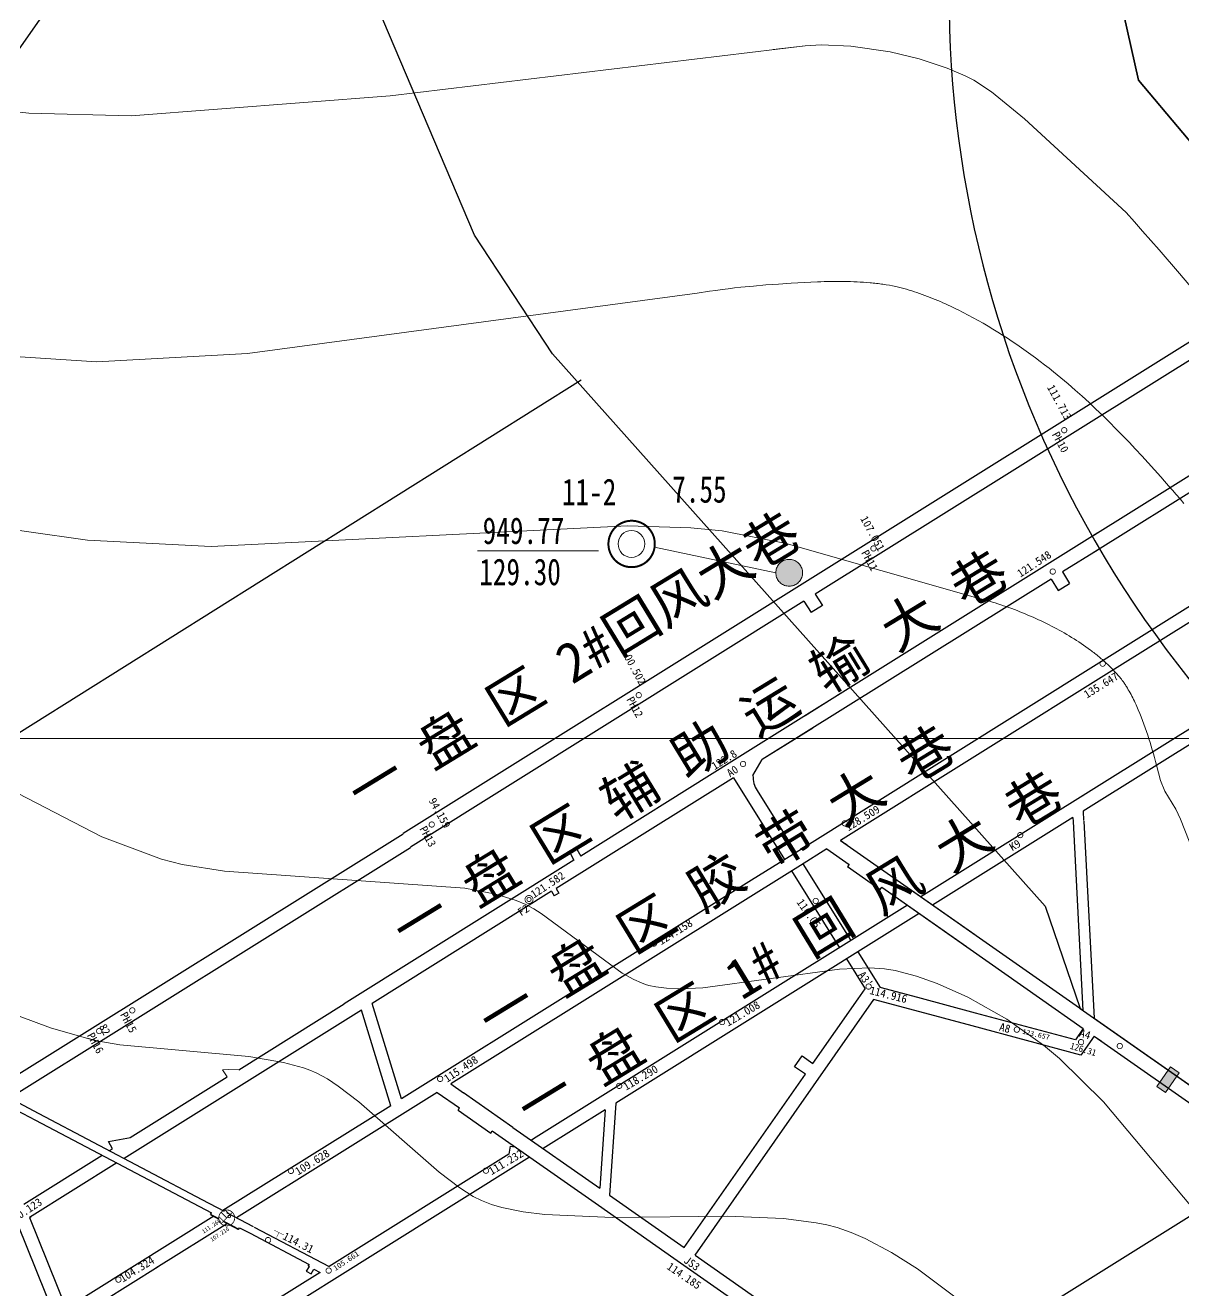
# Model space of a CAD drawing. Header units: inches. Extents: x 36473197 to 36486087, y 3899343 to 3911260.
# Drawn here: x 36482522.2 to 36482956.5, y 3903793 to 3904267.3 of the extents above; entities that cross this region are included whole.
import ezdxf

# ---------------------------------------------------------------- set-up
doc = ezdxf.new("R2010")
doc.units = ezdxf.units.IN
doc.header["$MEASUREMENT"] = 0
doc.linetypes.add('虚线', pattern=[0.0045, 0.00175, -0.001, 0.00175])
doc.layers.get('0').update_dxf_attribs({"lineweight": 0})
doc.layers.get('Defpoints').update_dxf_attribs({"lineweight": 0})
for name, color, linetype, lineweight in [('4煤底板等值线', 7, 'Continuous', 0), ('四盘区辅运巷', 7, 'Continuous', 0), ('密闭墙', 7, 'Continuous', 0), ('导线点', 7, 'Continuous', 0), ('居民地', 7, 'Continuous', 0), ('巷道注记', 7, 'Continuous', 0), ('经纬网', 7, 'Continuous', 0), ('西区开拓设计', 7, 'Continuous', 0), ('采空区', 7, 'Continuous', 0), ('钻孔', 7, 'Continuous', 0), ('钻孔变量', 7, 'Continuous', 0)]:
    doc.layers.add(name, color=color, linetype=linetype, lineweight=lineweight)
for name, color, linetype, lineweight, true_color in [('保护煤柱', 7, 'Continuous', 0, 0xff0042), ('巷道1', 7, 'Continuous', 0, 0x2d2d2d), ('水闸墙', 3, 'Continuous', 0, 0x00ff00), ('轨道中心线', 3, 'Continuous', 0, 0x00ff00)]:
    doc.layers.add(name, color=color, linetype=linetype, lineweight=lineweight, true_color=true_color)
doc.styles.add('仿宋', font='simfang.ttf')
doc.styles.add('宋体', font='SIMSUN.TTC')
doc.styles.add('黑体', font='simhei.ttf')
doc.linetypes.add('保护煤柱', pattern='A,0.0195,-0.001,[6,西北矿业高家堡煤矿2022年采掘接续图(2022.8.14).shx,S=1.01575e-06,R=0,X=0,Y=0],0.0195', length=0.04)
doc.dimstyles.get("Standard").update_dxf_attribs({"dimtxt": 30, "dimasz": 20, "dimexe": 0.18, "dimexo": 0.0625, "dimgap": 0.09, "dimtad": 1, "dimdec": 0, "dimzin": 0, "dimdsep": 46, "dimtxsty": '仿宋', "dimcen": 0.09, "dimclrd": 150, "dimclre": 150, "dimadec": 0, "dimazin": 0, "dimtfac": 1, "dimtdec": 0, "dimtofl": 0, "dimtmove": 0, "dimatfit": 3, "dimfxl": 1, "dimtolj": 1, "dimtzin": 0, "dimlwd": 0, "dimarcsym": 0})

# ---------------------------------------------------------------- blocks, each defined once
blk = doc.blocks.new('lr_block_338')
at = {"color": 7, "const_width": 0.3}
blk.add_lwpolyline([(1, 0), (0.97, 0.26), (0.87, 0.5), (0.71, 0.71), (0.5, 0.87), (0.26, 0.97), (0, 1), (-0.26, 0.97), (-0.5, 0.87), (-0.71, 0.71), (-0.87, 0.5), (-0.97, 0.26), (-1, 0), (-0.97, -0.26), (-0.87, -0.5), (-0.71, -0.71), (-0.5, -0.87), (-0.26, -0.97), (0, -1), (0.26, -0.97), (0.5, -0.87), (0.71, -0.71), (0.87, -0.5), (0.97, -0.26), (1, 0)], dxfattribs=at)
blk = doc.blocks.new('lr_block_339')
at = {"color": 7, "const_width": 0.3}
blk.add_lwpolyline([(1, 0), (0.97, 0.26), (0.87, 0.5), (0.71, 0.71), (0.5, 0.87), (0.26, 0.97), (0, 1), (-0.26, 0.97), (-0.5, 0.87), (-0.71, 0.71), (-0.87, 0.5), (-0.97, 0.26), (-1, 0), (-0.97, -0.26), (-0.87, -0.5), (-0.71, -0.71), (-0.5, -0.87), (-0.26, -0.97), (0, -1), (0.26, -0.97), (0.5, -0.87), (0.71, -0.71), (0.87, -0.5), (0.97, -0.26), (1, 0)], dxfattribs=at)
blk = doc.blocks.new('lr_block_340')
at = {"color": 7, "const_width": 0.3}
blk.add_lwpolyline([(1, 0), (0.97, 0.26), (0.87, 0.5), (0.71, 0.71), (0.5, 0.87), (0.26, 0.97), (0, 1), (-0.26, 0.97), (-0.5, 0.87), (-0.71, 0.71), (-0.87, 0.5), (-0.97, 0.26), (-1, 0), (-0.97, -0.26), (-0.87, -0.5), (-0.71, -0.71), (-0.5, -0.87), (-0.26, -0.97), (0, -1), (0.26, -0.97), (0.5, -0.87), (0.71, -0.71), (0.87, -0.5), (0.97, -0.26), (1, 0)], dxfattribs=at)
blk = doc.blocks.new('lr_block_353')
at = {"color": 7, "const_width": 0.3}
blk.add_lwpolyline([(1, 0), (0.97, 0.26), (0.87, 0.5), (0.71, 0.71), (0.5, 0.87), (0.26, 0.97), (0, 1), (-0.26, 0.97), (-0.5, 0.87), (-0.71, 0.71), (-0.87, 0.5), (-0.97, 0.26), (-1, 0), (-0.97, -0.26), (-0.87, -0.5), (-0.71, -0.71), (-0.5, -0.87), (-0.26, -0.97), (0, -1), (0.26, -0.97), (0.5, -0.87), (0.71, -0.71), (0.87, -0.5), (0.97, -0.26), (1, 0)], dxfattribs=at)
blk = doc.blocks.new('lr_block_401')
at = {"color": 7, "const_width": 0.3}
blk.add_lwpolyline([(1, 0), (0.97, 0.26), (0.87, 0.5), (0.71, 0.71), (0.5, 0.87), (0.26, 0.97), (0, 1), (-0.26, 0.97), (-0.5, 0.87), (-0.71, 0.71), (-0.87, 0.5), (-0.97, 0.26), (-1, 0), (-0.97, -0.26), (-0.87, -0.5), (-0.71, -0.71), (-0.5, -0.87), (-0.26, -0.97), (0, -1), (0.26, -0.97), (0.5, -0.87), (0.71, -0.71), (0.87, -0.5), (0.97, -0.26), (1, 0)], dxfattribs=at)
blk = doc.blocks.new('lr_block_404')
at = {"color": 7, "const_width": 0.3}
blk.add_lwpolyline([(1, 0), (0.97, 0.26), (0.87, 0.5), (0.71, 0.71), (0.5, 0.87), (0.26, 0.97), (0, 1), (-0.26, 0.97), (-0.5, 0.87), (-0.71, 0.71), (-0.87, 0.5), (-0.97, 0.26), (-1, 0), (-0.97, -0.26), (-0.87, -0.5), (-0.71, -0.71), (-0.5, -0.87), (-0.26, -0.97), (0, -1), (0.26, -0.97), (0.5, -0.87), (0.71, -0.71), (0.87, -0.5), (0.97, -0.26), (1, 0)], dxfattribs=at)
blk = doc.blocks.new('lr_block_405')
at = {"color": 7, "const_width": 0.3}
blk.add_lwpolyline([(1, 0), (0.97, 0.26), (0.87, 0.5), (0.71, 0.71), (0.5, 0.87), (0.26, 0.97), (0, 1), (-0.26, 0.97), (-0.5, 0.87), (-0.71, 0.71), (-0.87, 0.5), (-0.97, 0.26), (-1, 0), (-0.97, -0.26), (-0.87, -0.5), (-0.71, -0.71), (-0.5, -0.87), (-0.26, -0.97), (0, -1), (0.26, -0.97), (0.5, -0.87), (0.71, -0.71), (0.87, -0.5), (0.97, -0.26), (1, 0)], dxfattribs=at)
blk = doc.blocks.new('lr_block_467')
at = {"color": 7, "const_width": 0.3}
blk.add_lwpolyline([(1, 0), (0.97, 0.26), (0.87, 0.5), (0.71, 0.71), (0.5, 0.87), (0.26, 0.97), (0, 1), (-0.26, 0.97), (-0.5, 0.87), (-0.71, 0.71), (-0.87, 0.5), (-0.97, 0.26), (-1, 0), (-0.97, -0.26), (-0.87, -0.5), (-0.71, -0.71), (-0.5, -0.87), (-0.26, -0.97), (0, -1), (0.26, -0.97), (0.5, -0.87), (0.71, -0.71), (0.87, -0.5), (0.97, -0.26), (1, 0)], dxfattribs=at)
blk = doc.blocks.new('lr_block_468')
at = {"color": 7, "const_width": 0.3}
blk.add_lwpolyline([(1, 0), (0.97, 0.26), (0.87, 0.5), (0.71, 0.71), (0.5, 0.87), (0.26, 0.97), (0, 1), (-0.26, 0.97), (-0.5, 0.87), (-0.71, 0.71), (-0.87, 0.5), (-0.97, 0.26), (-1, 0), (-0.97, -0.26), (-0.87, -0.5), (-0.71, -0.71), (-0.5, -0.87), (-0.26, -0.97), (0, -1), (0.26, -0.97), (0.5, -0.87), (0.71, -0.71), (0.87, -0.5), (0.97, -0.26), (1, 0)], dxfattribs=at)
blk = doc.blocks.new('lr_block_469')
at = {"color": 7, "const_width": 0.3}
blk.add_lwpolyline([(1, 0), (0.97, 0.26), (0.87, 0.5), (0.71, 0.71), (0.5, 0.87), (0.26, 0.97), (0, 1), (-0.26, 0.97), (-0.5, 0.87), (-0.71, 0.71), (-0.87, 0.5), (-0.97, 0.26), (-1, 0), (-0.97, -0.26), (-0.87, -0.5), (-0.71, -0.71), (-0.5, -0.87), (-0.26, -0.97), (0, -1), (0.26, -0.97), (0.5, -0.87), (0.71, -0.71), (0.87, -0.5), (0.97, -0.26), (1, 0)], dxfattribs=at)
blk = doc.blocks.new('lr_block_541_1')
at = {"color": 7, "const_width": 0.3}
blk.add_lwpolyline([(1, 0), (0.97, 0.26), (0.87, 0.5), (0.71, 0.71), (0.5, 0.87), (0.26, 0.97), (0, 1), (-0.26, 0.97), (-0.5, 0.87), (-0.71, 0.71), (-0.87, 0.5), (-0.97, 0.26), (-1, 0), (-0.97, -0.26), (-0.87, -0.5), (-0.71, -0.71), (-0.5, -0.87), (-0.26, -0.97), (0, -1), (0.26, -0.97), (0.5, -0.87), (0.71, -0.71), (0.87, -0.5), (0.97, -0.26), (1, 0)], dxfattribs=at)
blk = doc.blocks.new('lr_block_542')
at = {"color": 7, "const_width": 0.3}
blk.add_lwpolyline([(1, 0), (0.97, 0.26), (0.87, 0.5), (0.71, 0.71), (0.5, 0.87), (0.26, 0.97), (0, 1), (-0.26, 0.97), (-0.5, 0.87), (-0.71, 0.71), (-0.87, 0.5), (-0.97, 0.26), (-1, 0), (-0.97, -0.26), (-0.87, -0.5), (-0.71, -0.71), (-0.5, -0.87), (-0.26, -0.97), (0, -1), (0.26, -0.97), (0.5, -0.87), (0.71, -0.71), (0.87, -0.5), (0.97, -0.26), (1, 0)], dxfattribs=at)
blk = doc.blocks.new('临时经纬仪导线点_1')
at = {"color": 7, "const_width": 0.3}
blk.add_lwpolyline([(1, 0), (0.97, 0.26), (0.87, 0.5), (0.71, 0.71), (0.5, 0.87), (0.26, 0.97), (0, 1), (-0.26, 0.97), (-0.5, 0.87), (-0.71, 0.71), (-0.87, 0.5), (-0.97, 0.26), (-1, 0), (-0.97, -0.26), (-0.87, -0.5), (-0.71, -0.71), (-0.5, -0.87), (-0.26, -0.97), (0, -1), (0.26, -0.97), (0.5, -0.87), (0.71, -0.71), (0.87, -0.5), (0.97, -0.26), (1, 0)], dxfattribs=at)
blk = doc.blocks.new('lr_block_99_1_1')
at = {"color": 7, "const_width": 0.3}
for points in [[(3, 0), (2.9, 0.78), (2.6, 1.5), (2.12, 2.12), (1.5, 2.6), (0.78, 2.9), (0, 3), (-0.78, 2.9), (-1.5, 2.6), (-2.12, 2.12), (-2.6, 1.5), (-2.9, 0.78), (-3, 0), (-2.9, -0.78), (-2.6, -1.5), (-2.12, -2.12), (-1.5, -2.6), (-0.78, -2.9), (0, -3), (0.78, -2.9), (1.5, -2.6), (2.12, -2.12), (2.6, -1.5), (2.9, -0.78), (3, 0)], [(-1.2, -1.2), (-2.8, 0.4)], [(2.12, 2.12), (-2.12, -2.12)], [(0, 0), (-2.12, 2.12)], [(1.2, 1.2), (-0.55, 2.95)], [(1.2, 1.2), (-0.55, 2.95)]]:
    blk.add_lwpolyline(points, dxfattribs=at)
blk = doc.blocks.new('临时经纬仪导线点')
at = {"color": 0, "const_width": 0.3}
blk.add_lwpolyline([(1, 0), (0.97, 0.26), (0.87, 0.5), (0.71, 0.71), (0.5, 0.87), (0.26, 0.97), (0, 1), (-0.26, 0.97), (-0.5, 0.87), (-0.71, 0.71), (-0.87, 0.5), (-0.97, 0.26), (-1, 0), (-0.97, -0.26), (-0.87, -0.5), (-0.71, -0.71), (-0.5, -0.87), (-0.26, -0.97), (0, -1), (0.26, -0.97), (0.5, -0.87), (0.71, -0.71), (0.87, -0.5), (0.97, -0.26), (1, 0)], dxfattribs=at)
blk = doc.blocks.new('永久经纬仪导线点')
at = {"color": 7, "const_width": 0.3}
for points in [[(1.5, 0), (1.45, 0.39), (1.3, 0.75), (1.06, 1.06), (0.75, 1.3), (0.39, 1.45), (0, 1.5), (-0.39, 1.45), (-0.75, 1.3), (-1.06, 1.06), (-1.3, 0.75), (-1.45, 0.39), (-1.5, 0), (-1.45, -0.39), (-1.3, -0.75), (-1.06, -1.06), (-0.75, -1.3), (-0.39, -1.45), (0, -1.5), (0.39, -1.45), (0.75, -1.3), (1.06, -1.06), (1.3, -0.75), (1.45, -0.39), (1.5, 0)], [(0.8, 0), (0.77, 0.21), (0.69, 0.4), (0.57, 0.57), (0.4, 0.69), (0.21, 0.77), (0, 0.8), (-0.21, 0.77), (-0.4, 0.69), (-0.57, 0.57), (-0.69, 0.4), (-0.77, 0.21), (-0.8, 0), (-0.77, -0.21), (-0.69, -0.4), (-0.57, -0.57), (-0.4, -0.69), (-0.21, -0.77), (0, -0.8), (0.21, -0.77), (0.4, -0.69), (0.57, -0.57), (0.69, -0.4), (0.77, -0.21), (0.8, 0)]]:
    blk.add_lwpolyline(points, dxfattribs=at)
blk = doc.blocks.new('lr_block_360')
at = {"color": 7, "const_width": 0.3}
blk.add_lwpolyline([(1, 0), (0.97, 0.26), (0.87, 0.5), (0.71, 0.71), (0.5, 0.87), (0.26, 0.97), (0, 1), (-0.26, 0.97), (-0.5, 0.87), (-0.71, 0.71), (-0.87, 0.5), (-0.97, 0.26), (-1, 0), (-0.97, -0.26), (-0.87, -0.5), (-0.71, -0.71), (-0.5, -0.87), (-0.26, -0.97), (0, -1), (0.26, -0.97), (0.5, -0.87), (0.71, -0.71), (0.87, -0.5), (0.97, -0.26), (1, 0)], dxfattribs=at)
blk = doc.blocks.new('lr_block_320')
at = {"color": 7, "const_width": 0.6}
blk.add_lwpolyline([(0, 0), (0.02, 0.01), (0.36, 0.23), (0.7, 0.44)], dxfattribs=at)
blk = doc.blocks.new('lr_block_329')
at = {"color": 7, "const_width": 0.6}
blk.add_lwpolyline([(0.33, 0.62), (0.14, 0.27), (0, 0)], dxfattribs=at)
blk = doc.blocks.new('lr_block_330')
at = {"color": 11, "true_color": 0xff8040, "const_width": 0.6}
for points in [[(3.1, 3.93), (2.74, 4.11), (2.39, 4.3), (2.03, 4.49), (1.68, 4.67), (1.33, 4.86), (0.97, 5.05), (0.62, 5.23), (0.27, 5.42), (0, 5.56)], [(4.86, 2.99), (5.22, 2.81), (5.57, 2.62), (5.93, 2.43), (6.28, 2.25), (6.63, 2.06), (6.99, 1.87), (7.34, 1.69), (7.69, 1.5), (7.96, 1.36)], [(10.54, 0), (10.35, 0.1), (9.99, 0.29), (9.64, 0.47), (9.29, 0.66), (8.93, 0.85), (8.58, 1.03), (8.23, 1.22), (7.96, 1.36)]]:
    blk.add_lwpolyline(points, dxfattribs=at)
blk = doc.blocks.new('*D205')
at = {"layer": 'Defpoints', "color": 0, "transparency": 16777216}
for p in [(36485936.09, 3904772.87), (36482207.75, 3899448.44), (36482358.83, 3899342.66)]:
    blk.add_point(p, dxfattribs=at)
at = {"layer": '四盘区辅运巷', "color": 150, "lineweight": -2, "transparency": 16777216}
for p, q in [((36485936.14, 3904772.84), (36486087.31, 3904666.98)), ((36482207.81, 3899448.41), (36482358.98, 3899342.55))]:
    blk.add_line(p, q, dxfattribs=at)
at = {"layer": '四盘区辅运巷', "color": 150, "lineweight": 0, "transparency": 16777216}
blk.add_line((36486075.69, 3904650.7), (36482370.3, 3899359.04), dxfattribs=at)
at = {"layer": '四盘区辅运巷', "color": 150, "transparency": 16777216}
for points in [[(36486072.96, 3904652.61), (36486078.42, 3904648.79), (36486087.16, 3904667.08)], [(36482367.57, 3899360.95), (36482373.03, 3899357.13), (36482358.83, 3899342.66)]]:
    blk.add_solid(points, dxfattribs=at)
at = {"layer": '四盘区辅运巷', "color": 0, "transparency": 16777216, "insert": (36484210.49, 3902013.62), "char_height": 30, "attachment_point": 5, "rotation": 54.9991, "style": '仿宋'}
blk.add_mtext('\\A1;650', dxfattribs=at)

msp = doc.modelspace()

# ---------------------------------------------------------------- hatches: boundary and pattern name
at = {"layer": '水闸墙'}
h = msp.add_hatch(color=7, dxfattribs=at)
h.set_gradient(color1=(0, 255, 0), color2=(0, 255, 0), one_color=1)
h.paths.add_polyline_path([(36482949.69, 3903867.24), (36482954.85, 3903874.62), (36482951.57, 3903876.91), (36482946.41, 3903869.54)], flags=17)
h = msp.add_hatch(color=7, dxfattribs=at)
h.set_gradient(color1=(0, 255, 0), color2=(0, 255, 0), one_color=1)
h.paths.add_polyline_path([(36482949.69, 3903867.24), (36482954.85, 3903874.62), (36482951.57, 3903876.91), (36482946.41, 3903869.54)], flags=17)
at = {"layer": '钻孔变量'}
msp.add_hatch(color=7, dxfattribs=at).paths.add_polyline_path([(36482803.6, 3904062.09), (36482803.62, 3904061.66), (36482803.67, 3904061.22), (36482803.77, 3904060.79), (36482803.9, 3904060.38), (36482804.07, 3904059.97), (36482804.27, 3904059.58), (36482804.5, 3904059.21), (36482804.77, 3904058.87), (36482805.07, 3904058.54), (36482805.39, 3904058.25), (36482805.74, 3904057.98), (36482806.11, 3904057.75), (36482806.49, 3904057.55), (36482806.9, 3904057.38), (36482807.32, 3904057.25), (36482807.74, 3904057.15), (36482808.18, 3904057.09), (36482808.61, 3904057.08), (36482809.05, 3904057.09), (36482809.49, 3904057.15), (36482809.91, 3904057.25), (36482810.33, 3904057.38), (36482810.73, 3904057.55), (36482811.12, 3904057.75), (36482811.49, 3904057.98), (36482811.84, 3904058.25), (36482812.16, 3904058.54), (36482812.46, 3904058.87), (36482812.72, 3904059.21), (36482812.96, 3904059.58), (36482813.16, 3904059.97), (36482813.33, 3904060.38), (36482813.46, 3904060.79), (36482813.56, 3904061.22), (36482813.61, 3904061.66), (36482813.63, 3904062.09), (36482813.61, 3904062.53), (36482813.56, 3904062.96), (36482813.46, 3904063.39), (36482813.33, 3904063.81), (36482813.16, 3904064.21), (36482812.96, 3904064.6), (36482812.72, 3904064.97), (36482812.46, 3904065.32), (36482812.16, 3904065.64), (36482811.84, 3904065.94), (36482811.49, 3904066.2), (36482811.12, 3904066.44), (36482810.73, 3904066.64), (36482810.33, 3904066.81), (36482809.91, 3904066.94), (36482809.49, 3904067.03), (36482809.05, 3904067.09), (36482808.61, 3904067.11), (36482808.18, 3904067.09), (36482807.74, 3904067.03), (36482807.32, 3904066.94), (36482806.9, 3904066.81), (36482806.49, 3904066.64), (36482806.11, 3904066.44), (36482805.74, 3904066.2), (36482805.39, 3904065.94), (36482805.07, 3904065.64), (36482804.77, 3904065.32), (36482804.5, 3904064.97), (36482804.27, 3904064.6), (36482804.07, 3904064.21), (36482803.9, 3904063.81), (36482803.77, 3904063.39), (36482803.67, 3904062.96), (36482803.62, 3904062.53)], flags=17)

# ---------------------------------------------------------------- linework, layer by layer
at = {"layer": '4煤底板等值线', "color": 7, "linetype": 'Continuous', "lineweight": 0, "flags": 128}
for points in [[(36482504.54, 3904236.41), (36482523.58, 3904234.4), (36482561.95, 3904233.44), (36482659.01, 3904240.86), (36482814.59, 3904259.67)], [(36482802.66, 3904258.26), (36482814.59, 3904259.67), (36482820.59, 3904259.96), (36482831.69, 3904259.47), (36482846.44, 3904257.35), (36482857.29, 3904254.77), (36482867.81, 3904251.29), (36482874.55, 3904248.39), (36482877.79, 3904246.71), (36482884.41, 3904242.38), (36482896.79, 3904232.28), (36482934.98, 3904197.15)], [(36482934.98, 3904197.15), (36482938.02, 3904193.64), (36482941.1, 3904190.16), (36482944.18, 3904186.68), (36482947.26, 3904183.2), (36482954.99, 3904174.23), (36482962.64, 3904165.2)], [(36482774.07, 3904166.89), (36482778.74, 3904167.63), (36482781.08, 3904167.97), (36482783.43, 3904168.28), (36482785.77, 3904168.59), (36482788.12, 3904168.87), (36482790.47, 3904169.13), (36482795.18, 3904169.58), (36482799.9, 3904169.98), (36482804.62, 3904170.32), (36482809.34, 3904170.63), (36482811.82, 3904170.79), (36482814.29, 3904170.93), (36482816.76, 3904171.06), (36482819.24, 3904171.17), (36482820.48, 3904171.21), (36482821.71, 3904171.25), (36482822.95, 3904171.27), (36482824.19, 3904171.29), (36482825.42, 3904171.3), (36482826.66, 3904171.31), (36482827.89, 3904171.3), (36482829.13, 3904171.29), (36482830.36, 3904171.26), (36482831.59, 3904171.22), (36482832.82, 3904171.18), (36482834.04, 3904171.13), (36482835.26, 3904171.06), (36482836.49, 3904170.98), (36482837.71, 3904170.89), (36482838.92, 3904170.78), (36482839.53, 3904170.73), (36482840.14, 3904170.67), (36482840.74, 3904170.6), (36482841.35, 3904170.54), (36482841.95, 3904170.47), (36482842.56, 3904170.39), (36482843.16, 3904170.31), (36482843.76, 3904170.23), (36482844.96, 3904170.05), (36482846.16, 3904169.85), (36482847.35, 3904169.64), (36482848.54, 3904169.4), (36482849.04, 3904169.28), (36482849.55, 3904169.16), (36482850.05, 3904169.04), (36482850.55, 3904168.91), (36482851.06, 3904168.78), (36482851.56, 3904168.65), (36482852.06, 3904168.51), (36482852.56, 3904168.37), (36482853.55, 3904168.07), (36482854.55, 3904167.77), (36482855.54, 3904167.45), (36482856.53, 3904167.13), (36482857.51, 3904166.79), (36482858.5, 3904166.44), (36482859.47, 3904166.08), (36482860.45, 3904165.71), (36482861.43, 3904165.33), (36482862.4, 3904164.94), (36482863.37, 3904164.55), (36482864.33, 3904164.14), (36482865.3, 3904163.73), (36482866.26, 3904163.31), (36482867.22, 3904162.88), (36482868.18, 3904162.45), (36482869.13, 3904162), (36482870.09, 3904161.55), (36482871.03, 3904161.09), (36482871.98, 3904160.62), (36482873.87, 3904159.66), (36482875.75, 3904158.68), (36482877.62, 3904157.68), (36482879.47, 3904156.65), (36482881.32, 3904155.6), (36482883.16, 3904154.52), (36482884.99, 3904153.42), (36482886.81, 3904152.3), (36482888.62, 3904151.15), (36482890.41, 3904149.99), (36482892.2, 3904148.81), (36482893.97, 3904147.61), (36482895.74, 3904146.39), (36482897.49, 3904145.15), (36482899.23, 3904143.9), (36482900.96, 3904142.63), (36482902.67, 3904141.35), (36482904.37, 3904140.05), (36482906.05, 3904138.74), (36482907.73, 3904137.41), (36482910.46, 3904135.18), (36482913.15, 3904132.9), (36482915.82, 3904130.58), (36482918.45, 3904128.24), (36482921.04, 3904125.86), (36482923.6, 3904123.45), (36482926.14, 3904121.02), (36482928.65, 3904118.56), (36482931.13, 3904116.06), (36482933.59, 3904113.55), (36482936.02, 3904111.01), (36482938.44, 3904108.46), (36482940.83, 3904105.87), (36482943.21, 3904103.27), (36482945.57, 3904100.66), (36482947.92, 3904098.03), (36482949.38, 3904096.39), (36482950.84, 3904094.74), (36482952.29, 3904093.09), (36482953.74, 3904091.44), (36482955.17, 3904089.78), (36482956.6, 3904088.11)], [(36482506.68, 3904143.87), (36482549.06, 3904141.21), (36482605.5, 3904144.29), (36482774.07, 3904166.89)], [(36482476.8, 3904084), (36482545.58, 3904074.36), (36482591.96, 3904072), (36482748.03, 3904079.68), (36482771.74, 3904078.95), (36482783.52, 3904077.82), (36482807.43, 3904073.06), (36482878.5, 3904052.81)], [(36482986.48, 3903792.31), (36482926.43, 3903863.8), (36482909.92, 3903880.04), (36482903.98, 3903885.03), (36482890.24, 3903894.72), (36482875.58, 3903903.02), (36482864.14, 3903908.15), (36482856.33, 3903910.91), (36482848.37, 3903912.98), (36482844.33, 3903913.64), (36482838.78, 3903913.97), (36482827.5, 3903913.49), (36482776.23, 3903906.49), (36482767.96, 3903906.17), (36482762.56, 3903906.39), (36482758.6, 3903906.88), (36482756.01, 3903907.42), (36482754.74, 3903907.77), (36482753.25, 3903908.31), (36482750.32, 3903909.64), (36482746.04, 3903912.03), (36482715.68, 3903934.35), (36482712.82, 3903936.15), (36482709.9, 3903937.75), (36482706.24, 3903939.26), (36482698.68, 3903941.55), (36482686.95, 3903943.88), (36482596.94, 3903950.18), (36482581.04, 3903952.7), (36482573.33, 3903954.79), (36482550.92, 3903963.16), (36482350.19, 3904066.93)], [(36482878.5, 3904052.81), (36482879.56, 3904052.54), (36482880.61, 3904052.27), (36482881.66, 3904051.99), (36482882.7, 3904051.7), (36482883.75, 3904051.4), (36482884.8, 3904051.08), (36482885.84, 3904050.77), (36482886.88, 3904050.44), (36482887.92, 3904050.1), (36482888.95, 3904049.75), (36482889.99, 3904049.4), (36482891.02, 3904049.03), (36482892.05, 3904048.66), (36482893.07, 3904048.28), (36482894.09, 3904047.89), (36482895.11, 3904047.5), (36482896.12, 3904047.09), (36482897.13, 3904046.68), (36482898.14, 3904046.25), (36482899.14, 3904045.83), (36482900.14, 3904045.39), (36482901.14, 3904044.94), (36482902.13, 3904044.49), (36482903.11, 3904044.03), (36482904.09, 3904043.56), (36482905.06, 3904043.08), (36482906.03, 3904042.6), (36482907, 3904042.1), (36482907.96, 3904041.6), (36482908.91, 3904041.09), (36482909.86, 3904040.58), (36482910.8, 3904040.05), (36482911.73, 3904039.52), (36482912.66, 3904038.98), (36482913.58, 3904038.43), (36482914.5, 3904037.87), (36482915.4, 3904037.31), (36482916.3, 3904036.74), (36482917.19, 3904036.15), (36482918.08, 3904035.56), (36482918.95, 3904034.97), (36482919.82, 3904034.36), (36482920.68, 3904033.74), (36482921.53, 3904033.12), (36482921.95, 3904032.8), (36482922.37, 3904032.48), (36482922.78, 3904032.16), (36482923.2, 3904031.84), (36482923.61, 3904031.52), (36482924.02, 3904031.19), (36482924.42, 3904030.86), (36482924.83, 3904030.53), (36482925.23, 3904030.19), (36482925.62, 3904029.86), (36482926.02, 3904029.52), (36482926.41, 3904029.18), (36482926.8, 3904028.83), (36482927.19, 3904028.49), (36482927.57, 3904028.14), (36482927.95, 3904027.79), (36482928.32, 3904027.43), (36482928.7, 3904027.08), (36482929.07, 3904026.72), (36482929.43, 3904026.35), (36482929.79, 3904025.99), (36482930.15, 3904025.62), (36482930.51, 3904025.25), (36482930.86, 3904024.87), (36482931.2, 3904024.5), (36482931.54, 3904024.12), (36482931.88, 3904023.73), (36482932.21, 3904023.34), (36482932.54, 3904022.95), (36482932.86, 3904022.56), (36482933.18, 3904022.16), (36482933.49, 3904021.75), (36482933.69, 3904021.47), (36482933.89, 3904021.19), (36482934.09, 3904020.9), (36482934.29, 3904020.61), (36482934.48, 3904020.32), (36482934.67, 3904020.03), (36482934.86, 3904019.74), (36482935.04, 3904019.45), (36482935.4, 3904018.85), (36482935.76, 3904018.25), (36482936.11, 3904017.65), (36482936.45, 3904017.04), (36482936.78, 3904016.42), (36482937.11, 3904015.8), (36482937.43, 3904015.18), (36482937.74, 3904014.55), (36482938.05, 3904013.92), (36482938.36, 3904013.28), (36482938.65, 3904012.64), (36482938.94, 3904012), (36482939.51, 3904010.69), (36482940.06, 3904009.37), (36482940.6, 3904008.05), (36482941.11, 3904006.72), (36482941.61, 3904005.36), (36482942.1, 3904003.99), (36482942.57, 3904002.63), (36482943.03, 3904001.25), (36482943.47, 3903999.86), (36482943.91, 3903998.46), (36482944.33, 3903997.06), (36482944.74, 3903995.66), (36482945.15, 3903994.24), (36482945.54, 3903992.82), (36482945.93, 3903991.4), (36482946.31, 3903989.97), (36482947.76, 3903984.25)], [(36482947.76, 3903984.25), (36482949.46, 3903980.25), (36482953.62, 3903973.41), (36482955.31, 3903969.7), (36482970.83, 3903930.34)], [(36482428.48, 3903931.62), (36482443.55, 3903924.19), (36482531.65, 3903891.51), (36482550.4, 3903886.17), (36482550.4, 3903886.17)], [(36482545.59, 3903887.66), (36482547.25, 3903887.09), (36482549.8, 3903886.44), (36482557.65, 3903885.12), (36482605.98, 3903880.76), (36482618.99, 3903878.52), (36482626.5, 3903876.47), (36482628.92, 3903875.61), (36482631.3, 3903874.62), (36482635.48, 3903872.33), (36482639.52, 3903869.68), (36482647.31, 3903863.72), (36482677.33, 3903837.35), (36482685.11, 3903831.5), (36482690.16, 3903828.33), (36482693.31, 3903826.72), (36482697.05, 3903825.3), (36482700.9, 3903824.18), (36482708.84, 3903822.53), (36482717.02, 3903821.47), (36482742.37, 3903820.39), (36482785.45, 3903820.86), (36482806.53, 3903820.01), (36482818.77, 3903818.46), (36482822.73, 3903817.67), (36482826.63, 3903816.68), (36482831.91, 3903814.8), (36482837.04, 3903812.55), (36482847.01, 3903807.28), (36482856.66, 3903801.21), (36482875.21, 3903787.31)]]:
    msp.add_lwpolyline(points, dxfattribs=at)
at = {"layer": '保护煤柱', "color": 1, "linetype": '保护煤柱', "lineweight": 30, "ltscale": 3750, "true_color": 0xff0000, "flags": 128}
for points in [[(36482904.52, 3903937.16), (36482719.91, 3904144.22), (36482690.63, 3904188.68), (36482589.98, 3904425.42)], [(36482904.52, 3903937.16), (36482719.91, 3904144.22), (36482690.63, 3904188.68), (36482589.98, 3904425.42)], [(36482730.63, 3904134.24), (36482199.77, 3903801.12), (36481441.7, 3902718.59)], [(36482904.52, 3903937.16), (36482917.74, 3903898.77), (36483300.26, 3903631.14), (36483756.26, 3903734.69), (36483879.18, 3903794.42), (36484050.58, 3904030.05)], [(36482990.62, 3903840.59), (36482500.83, 3903534.65), (36482382.52, 3903366.2)]]:
    msp.add_lwpolyline(points, dxfattribs=at)
at = {"layer": '保护煤柱', "color": 1, "linetype": '保护煤柱', "lineweight": 30, "ltscale": 3750, "true_color": 0xff0000}
msp.add_arc((36483278.44, 3904278.55, -0.2), 409.89, 83.3491, 268.7631, dxfattribs=at)
msp.add_arc((36483278.44, 3904278.55, -0.2), 409.89, 83.3491, 268.7631, dxfattribs=at)
at = {"layer": '密闭墙'}
msp.add_line((36482922.99, 3903888.38, -0.2), (36482925.69, 3903886.49), dxfattribs=at)
at = {"layer": '导线点'}
for p, q in [((36482918.66, 3903978.38, -0.2), (36482918.55, 3903978.55, -0.2)), ((36482914.76, 3903975.95, -0.2), (36482914.66, 3903976.11, -0.2)), ((36482895.23, 3903963.74, -0.2), (36482895.13, 3903963.91, -0.2))]:
    msp.add_line(p, q, dxfattribs=at)
at = {"layer": '导线点', "color": 1, "linetype": 'Continuous', "true_color": 0xff0000}
msp.add_circle((36482598.69, 3903820.76, -0.2), 0.501, dxfattribs=at)
at = {"layer": '居民地', "color": 254, "linetype": 'Continuous', "lineweight": 35, "true_color": 0xd7d7d7, "flags": 128}
msp.add_lwpolyline([(36482813.84, 3904479.46), (36482839.05, 3904410.49), (36482857.84, 3904417.36), (36482893.44, 3904346.84), (36482915.99, 3904316.01), (36482889.7, 3904304.24), (36482902.34, 3904285.25), (36482927.21, 3904302.03), (36482939.52, 3904246.76), (36482972.85, 3904207.33), (36482984.89, 3904223.31), (36483060.87, 3904130.06), (36483065.94, 3904102.35), (36483125.89, 3904140.06), (36483087.67, 3904333.87), (36482893.93, 3904589.89), (36482877.89, 3904589.18), (36482816.23, 3904512.29), (36482832.62, 3904486.33), (36482813.84, 3904479.46), (36482839.05, 3904410.49), (36482857.84, 3904417.36)], dxfattribs=at)
at = {"layer": '巷道1', "color": 30, "linetype": 'Continuous', "lineweight": 30, "true_color": 0xff8000}
for p, q in [((36483102.99, 3904238.74, -0.2), (36482663.88, 3903964.35, -0.2)), ((36483079.28, 3904217.09, -0.2), (36482818.4, 3904054.06, -0.2)), ((36482972.03, 3904106.83, -0.2), (36482922.18, 3904075.68, -0.2)), ((36482975.08, 3904102.37, -0.2), (36482922.18, 3904069.31, -0.2)), ((36482924.48, 3904070.75, -0.2), (36482911.07, 3904062.38, -0.2)), ((36482906.83, 3904059.73, -0.2), (36482909.48, 3904055.49, -0.2)), ((36482906.83, 3904059.73, -0.2), (36482906.83, 3904059.73, -0.2)), ((36482911.07, 3904062.38, -0.2), (36482913.72, 3904058.13, -0.2)), ((36482818.4, 3904054.06), (36482821.04, 3904049.82)), ((36482909.48, 3904055.49, -0.2), (36482913.72, 3904058.13, -0.2)), ((36482913.72, 3904058.13, -0.2), (36482913.57, 3904058.17, -0.2)), ((36482814.15, 3904051.42, -0.2), (36482666.62, 3903959.22, -0.2)), ((36482814.15, 3904051.42), (36482816.8, 3904047.18)), ((36482821.04, 3904049.82, -0.2), (36482816.8, 3904047.18, -0.2)), ((36482828.1, 3904016.9, -0.2), (36482814.59, 3904008.45, -0.2)), ((36482817.45, 3904003.88, -0.2), (36482798.53, 3903992.05, -0.2)), ((36482795.02, 3903986.08, -0.2), (36482798.53, 3903992.05, -0.2)), ((36482787.68, 3903985.27, -0.2), (36482806.86, 3903954.57, -0.2)), ((36482796.56, 3903980.49, -0.2), (36482811.1, 3903957.22, -0.2)), ((36482809.51, 3903950.33, -0.2), (36482827.49, 3903921.55, -0.2)), ((36482813.75, 3903952.98, -0.2), (36482831.73, 3903924.2, -0.2))]:
    msp.add_line(p, q, dxfattribs=at)
at = {"layer": '巷道1', "color": 7, "linetype": 'Continuous', "lineweight": 30}
for p, q in [((36482994.26, 3904071.67, -0.2), (36482925.68, 3904028.81, -0.2)), ((36482996.91, 3904067.43, -0.2), (36482932.6, 3904027.24, -0.2)), ((36483009.89, 3904035.52, -0.2), (36482857.99, 3903940.6, -0.2)), ((36483015.64, 3904033.22, -0.2), (36482918.82, 3903972.72, -0.2)), ((36482925.68, 3904028.81, -0.2), (36482810.17, 3903956.64, -0.2)), ((36482932.6, 3904027.24, -0.2), (36482827.79, 3903961.75, -0.2)), ((36482787.11, 3903991.28, -0.2), (36482730.48, 3903955.89, -0.2)), ((36482787.68, 3903985.27, -0.2), (36482721.22, 3903943.74, -0.2)), ((36482914.95, 3903970.3, -0.2), (36482862.36, 3903937.44, -0.2)), ((36482915.02, 3903968.88, -0.2), (36482918.73, 3903898, -0.2)), ((36482919.02, 3903968.99, -0.2), (36482922.89, 3903895.16, -0.2)), ((36482827.79, 3903961.75, -0.2), (36482918.73, 3903898.08, -0.2)), ((36482827.79, 3903961.75, -0.2), (36482878.18, 3903926.47)), ((36482727.93, 3903954.3, -0.2), (36482641.78, 3903900.47, -0.2)), ((36482729.02, 3903958.52, -0.2), (36482726.48, 3903956.93, -0.2)), ((36482726.48, 3903956.93, -0.2), (36482727.93, 3903954.3, -0.2)), ((36482729.02, 3903958.52, -0.2), (36482730.48, 3903955.89, -0.2)), ((36482822.72, 3903958.59, -0.2), (36482812.81, 3903952.39, -0.2)), ((36482822.72, 3903958.59, -0.2), (36482831.05, 3903952.75, -0.2)), ((36482812.81, 3903952.39, -0.2), (36482681.72, 3903870.48, -0.2)), ((36482831.05, 3903952.75, -0.2), (36482830.48, 3903951.93, -0.2)), ((36482830.48, 3903951.93, -0.2), (36482842.77, 3903943.33, -0.2)), ((36482719.53, 3903942.69, -0.2), (36482652.29, 3903900.67, -0.2)), ((36482719.53, 3903942.69, -0.2), (36482720.5, 3903940.94, -0.2)), ((36482722.19, 3903941.99, -0.2), (36482720.5, 3903940.94, -0.2)), ((36482721.22, 3903943.74, -0.2), (36482722.19, 3903941.99, -0.2)), ((36482842.77, 3903943.33, -0.2), (36482843.3, 3903944.18, -0.2)), ((36482843.3, 3903944.18, -0.2), (36482902.47, 3903902.75, -0.2)), ((36482843.3, 3903944.18, -0.2), (36482875.03, 3903921.96)), ((36482852.93, 3903937.44, -0.2), (36482712.72, 3903849.83, -0.2)), ((36482857.38, 3903934.32, -0.2), (36482743.66, 3903863.26, -0.2)), ((36482830.14, 3903917.31, -0.2), (36482837.12, 3903906.15, -0.2)), ((36482834.38, 3903919.96, -0.2), (36482842.72, 3903906.61, -0.2)), ((36482856.89, 3903902.81, -0.2), (36482842.72, 3903906.61, -0.2)), ((36482773.33, 3903806.33, -0.2), (36482840.37, 3903902.07, -0.2)), ((36482817.54, 3903878.19, -0.2), (36482834.46, 3903902.35, -0.2)), ((36482834.46, 3903902.35, -0.2), (36482837.12, 3903906.15, -0.2)), ((36482855.7, 3903897.96, -0.2), (36482840.19, 3903902.11, -0.2)), ((36482878.46, 3903897.03, -0.2), (36482856.89, 3903902.81, -0.2)), ((36482902.47, 3903902.75, -0.2), (36482918.89, 3903891.25, -0.2)), ((36482602.3, 3903875.8, -0.2), (36482641.78, 3903900.47, -0.2)), ((36482659.21, 3903862.3, -0.2), (36482648.25, 3903898.14, -0.2)), ((36482663.25, 3903864.83, -0.2), (36482652.29, 3903900.67, -0.2)), ((36482877.17, 3903892.2, -0.2), (36482855.7, 3903897.96, -0.2)), ((36482915.91, 3903887, -0.2), (36482878.46, 3903897.03, -0.2)), ((36482922.89, 3903895.17, -0.2), (36483428.44, 3903541.18, -0.2)), ((36482918, 3903881.26, -0.2), (36482877.17, 3903892.2, -0.2)), ((36482918.89, 3903891.25, -0.2), (36482915.91, 3903887, -0.2)), ((36482922.99, 3903888.38, -0.2), (36482918, 3903881.26, -0.2)), ((36482922.99, 3903888.38, -0.2), (36483006.38, 3903829.99, -0.2)), ((36482810.61, 3903876.94, -0.2), (36482813.48, 3903881.04, -0.2)), ((36482813.48, 3903881.04, -0.2), (36482817.54, 3903878.19, -0.2)), ((36482769.24, 3903809.2, -0.2), (36482814.67, 3903874.09, -0.2)), ((36482814.67, 3903874.09, -0.2), (36482810.61, 3903876.94, -0.2)), ((36482561.56, 3903850.34, -0.2), (36482597.96, 3903873.09, -0.2)), ((36482681.72, 3903870.48, -0.2), (36482686.5, 3903867.13, -0.2)), ((36482510.23, 3903865.24, -0.2), (36482526.04, 3903856.9, -0.2)), ((36482511.54, 3903867.72, -0.2), (36482527.28, 3903859.42, -0.2)), ((36482676.66, 3903867.31, -0.2), (36482601.43, 3903820.31, -0.2)), ((36482676.66, 3903867.31, -0.2), (36482685.02, 3903861.45, -0.2)), ((36482659.21, 3903862.3, -0.2), (36482596.32, 3903823, -0.2)), ((36482739.68, 3903860.78, -0.2), (36482716.37, 3903846.21, -0.2)), ((36482739.68, 3903860.78, -0.2), (36482716.37, 3903846.21, -0.2)), ((36482739.68, 3903860.78, -0.2), (36482737.62, 3903831.34, -0.2)), ((36482743.66, 3903863.26, -0.2), (36482741.25, 3903828.8, -0.2)), ((36482553.39, 3903848.87, -0.2), (36482561.61, 3903850.35, -0.2)), ((36482713.16, 3903850.1, -0.2), (36482711.87, 3903849.3, -0.2)), ((36482554.9, 3903846.16, -0.2), (36482553.39, 3903848.87, -0.2)), ((36482553.75, 3903845.46, -0.2), (36482554.89, 3903846.18, -0.2)), ((36482704.05, 3903847.11, -0.2), (36482703.55, 3903844.09, -0.2)), ((36482704.05, 3903847.11, -0.2), (36482705.74, 3903846.95, -0.2)), ((36482521.71, 3903825.44, -0.2), (36482551, 3903843.74, -0.2)), ((36482703.55, 3903844.09, -0.2), (36482636.16, 3903801.99, -0.2)), ((36482711.31, 3903843.05, -0.2), (36482653.49, 3903806.92, -0.2)), ((36482711.31, 3903843.05, -0.2), (36482653.49, 3903806.92, -0.2)), ((36482741.25, 3903828.8, -0.2), (36482769.24, 3903809.2, -0.2)), ((36482737.1, 3903824.99, -0.2), (36482765.36, 3903805.2, -0.2)), ((36482592.88, 3903820.86, -0.2), (36482510.23, 3903769.21, -0.2)), ((36482519.46, 3903817.67, -0.2), (36482533.23, 3903783.59, -0.2)), ((36482523.77, 3903820.36, -0.2), (36482537.54, 3903786.28, -0.2)), ((36482598, 3903818.16, -0.2), (36482571.13, 3903801.37, -0.2)), ((36482608.01, 3903816.83, -0.2), (36482636.16, 3903801.99, -0.2)), ((36482606.48, 3903814.48, -0.2), (36482628.63, 3903802.79, -0.2)), ((36482653.49, 3903806.92, -0.2), (36482602.59, 3903775.11, -0.2)), ((36482628.3, 3903802.17, -0.2), (36482628.63, 3903802, -0.2)), ((36482765.36, 3903805.2, -0.2), (36482822.42, 3903765.25, -0.2)), ((36482773.33, 3903806.33, -0.2), (36482827.86, 3903768.15, -0.2)), ((36482571.98, 3903801.9, -0.2), (36482520.94, 3903770.01, -0.2)), ((36482632.73, 3903799.84, -0.2), (36482589.1, 3903772.58, -0.2)), ((36482630.4, 3903801.07, -0.2), (36482632.73, 3903799.84, -0.2))]:
    msp.add_line(p, q, dxfattribs=at)
at = {"layer": '巷道1', "color": 7, "linetype": '虚线', "lineweight": 30, "ltscale": 2000}
for p, q in [((36482914.95, 3903970.3, -0.2), (36482915.02, 3903968.88, -0.2)), ((36482918.82, 3903972.72, -0.2), (36482919.02, 3903968.99, -0.2))]:
    msp.add_line(p, q, dxfattribs=at)
at = {"layer": '巷道1', "color": 11, "linetype": 'Continuous', "lineweight": 30, "true_color": 0xff8040}
for p, q in [((36482705.05, 3903854.14, -0.2), (36482686.5, 3903867.13, -0.2)), ((36482527.28, 3903859.42, -0.2), (36482588.43, 3903827.16, -0.2)), ((36482684.45, 3903860.63, -0.2), (36482685.02, 3903861.45, -0.2)), ((36482684.45, 3903860.63, -0.2), (36482696.74, 3903852.03, -0.2)), ((36482526.04, 3903856.9, -0.2), (36482591.99, 3903822.12, -0.2)), ((36482696.74, 3903852.03, -0.2), (36482697.31, 3903852.85, -0.2)), ((36482697.31, 3903852.85, -0.2), (36482737.1, 3903824.99, -0.2)), ((36482705.05, 3903854.14, -0.2), (36482737.62, 3903831.34, -0.2)), ((36482588.43, 3903827.16, -0.2), (36482596.73, 3903822.79, -0.2)), ((36482591.67, 3903821.5, -0.2), (36482591.99, 3903822.12, -0.2)), ((36482597.72, 3903822.26, -0.2), (36482607.61, 3903817.05, -0.2)), ((36482602.21, 3903815.94, -0.2), (36482602.53, 3903816.56, -0.2)), ((36482602.53, 3903816.56, -0.2), (36482606.48, 3903814.48, -0.2))]:
    msp.add_line(p, q, dxfattribs=at)
at = {"layer": '巷道1', "color": 7, "linetype": 'Continuous', "lineweight": 30, "flags": 128}
for points in [[(36482514.68, 3904250.88), (36482567.33, 3904326.07)], [(36482830.66, 3903959.74), (36482830.33, 3903959.97), (36482830, 3903960.2), (36482829.68, 3903960.43), (36482829.35, 3903960.66), (36482829.02, 3903960.89), (36482828.69, 3903961.12), (36482828.37, 3903961.35), (36482828.04, 3903961.58), (36482827.79, 3903961.75)], [(36482810.17, 3903956.64), (36482794.53, 3903946.86), (36482663.25, 3903864.83)], [(36482648.25, 3903898.14), (36482559.27, 3903842.55)], [(36482556.52, 3903840.83), (36482523.77, 3903820.36)], [(36482628.63, 3903802), (36482627.56, 3903800.22), (36482629.41, 3903799.24), (36482630.4, 3903801.07)]]:
    msp.add_lwpolyline(points, dxfattribs=at)
at = {"layer": '巷道1', "color": 30, "linetype": 'Continuous', "lineweight": 30, "true_color": 0xff8000, "flags": 128}
for points in [[(36482924.3, 3904077.01), (36482787.11, 3903991.28), (36482787.11, 3903991.28), (36482787.11, 3903991.28)], [(36482906.83, 3904059.73), (36482798.53, 3903992.05)]]:
    msp.add_lwpolyline(points, dxfattribs=at)
at = {"layer": '巷道1', "color": 30, "linetype": 'Continuous', "lineweight": 30, "true_color": 0xff8000}
msp.add_arc((36482805.31, 3903985.9), 10.28, 179.192, 211.9662, dxfattribs=at)
at = {"layer": '水闸墙', "color": 7, "flags": 128}
msp.add_lwpolyline([(36482949.69, 3903867.24), (36482946.41, 3903869.54), (36482951.57, 3903876.91), (36482954.85, 3903874.62), (36482949.69, 3903867.24)], dxfattribs=at)
msp.add_lwpolyline([(36482949.69, 3903867.24), (36482946.41, 3903869.54), (36482951.57, 3903876.91), (36482954.85, 3903874.62), (36482949.69, 3903867.24)], dxfattribs=at)
at = {"layer": '经纬网', "color": 7, "linetype": 'Continuous', "lineweight": 9}
msp.add_line((36485138.53, 3904000), (36477575.7, 3904000), dxfattribs=at)
at = {"layer": '西区开拓设计', "color": 30, "linetype": 'Continuous', "lineweight": 30, "true_color": 0xff8000}
for p, q in [((36482420.19, 3903812.02, -0.2), (36482663.85, 3903964.28, -0.2)), ((36482422.99, 3903806.93, -0.2), (36482666.59, 3903959.15, -0.2))]:
    msp.add_line(p, q, dxfattribs=at)
at = {"layer": '轨道中心线', "color": 7, "linetype": 'Continuous', "lineweight": 5, "flags": 128}
msp.add_lwpolyline([(36482597.96, 3903873.09), (36482596.2, 3903875.76), (36482598.44, 3903875.83), (36482602.3, 3903875.8)], dxfattribs=at)
at = {"layer": '采空区', "color": 7, "flags": 128}
msp.add_lwpolyline([(36482922.99, 3903888.38), (36482947.56, 3903871.18), (36482950.71, 3903875.68)], dxfattribs=at)
at = {"layer": '钻孔', "color": 7, "const_width": 0.75}
msp.add_lwpolyline([(36482758.24, 3904072.89, -1), (36482740.84, 3904072.89, -1), (36482758.24, 3904072.89)], format="xyb", dxfattribs=at)
at = {"layer": '钻孔', "color": 7, "linetype": 'Continuous', "flags": 128}
msp.add_lwpolyline([(36482691.74, 3904070.32), (36482737.07, 3904070.32)], dxfattribs=at)
at = {"layer": '钻孔', "flags": 128}
msp.add_lwpolyline([(36482758.17, 3904071.75), (36482803.6, 3904062.09)], dxfattribs=at)
at = {"layer": '钻孔', "color": 7, "linetype": 'Continuous', "lineweight": 0}
msp.add_circle((36482749.48, 3904072.89), 5.02, dxfattribs=at)
at = {"layer": '钻孔变量', "color": 7}
msp.add_lwpolyline([(36482803.6, 3904062.09), (36482803.62, 3904061.66), (36482803.67, 3904061.22), (36482803.77, 3904060.79), (36482803.9, 3904060.38), (36482804.07, 3904059.97), (36482804.27, 3904059.58), (36482804.5, 3904059.21), (36482804.77, 3904058.87), (36482805.07, 3904058.54), (36482805.39, 3904058.25), (36482805.74, 3904057.98), (36482806.11, 3904057.75), (36482806.49, 3904057.55), (36482806.9, 3904057.38), (36482807.32, 3904057.25), (36482807.74, 3904057.15), (36482808.18, 3904057.09), (36482808.61, 3904057.08), (36482809.05, 3904057.09), (36482809.49, 3904057.15), (36482809.91, 3904057.25), (36482810.33, 3904057.38), (36482810.73, 3904057.55), (36482811.12, 3904057.75), (36482811.49, 3904057.98), (36482811.84, 3904058.25), (36482812.16, 3904058.54), (36482812.46, 3904058.87), (36482812.72, 3904059.21), (36482812.96, 3904059.58), (36482813.16, 3904059.97), (36482813.33, 3904060.38), (36482813.46, 3904060.79), (36482813.56, 3904061.22), (36482813.61, 3904061.66), (36482813.63, 3904062.09), (36482813.61, 3904062.53), (36482813.56, 3904062.96), (36482813.46, 3904063.39), (36482813.33, 3904063.81), (36482813.16, 3904064.21), (36482812.96, 3904064.6), (36482812.72, 3904064.97), (36482812.46, 3904065.32), (36482812.16, 3904065.64), (36482811.84, 3904065.94), (36482811.49, 3904066.2), (36482811.12, 3904066.44), (36482810.73, 3904066.64), (36482810.33, 3904066.81), (36482809.91, 3904066.94), (36482809.49, 3904067.03), (36482809.05, 3904067.09), (36482808.61, 3904067.11), (36482808.18, 3904067.09), (36482807.74, 3904067.03), (36482807.32, 3904066.94), (36482806.9, 3904066.81), (36482806.49, 3904066.64), (36482806.11, 3904066.44), (36482805.74, 3904066.2), (36482805.39, 3904065.94), (36482805.07, 3904065.64), (36482804.77, 3904065.32), (36482804.5, 3904064.97), (36482804.27, 3904064.6), (36482804.07, 3904064.21), (36482803.9, 3904063.81), (36482803.77, 3904063.39), (36482803.67, 3904062.96), (36482803.62, 3904062.53), (36482803.6, 3904062.09), (36482803.6, 3904062.09)], dxfattribs=at)

# ---------------------------------------------------------------- block references
at = {"layer": '导线点', "color": 7}
for name, p in [('lr_block_360', (36482911.72, 3904115.54, -0.2)), ('lr_block_360', (36482840.21, 3904071.21, -0.2)), ('lr_block_353', (36482907.42, 3904062.55, -0.2)), ('lr_block_404', (36482926.15, 3904028.02, -0.2)), ('lr_block_360', (36482752.21, 3904016.21, -0.2)), ('lr_block_360', (36482674.6, 3903967.72, -0.2)), ('lr_block_405', (36482829.46, 3903968.18, -0.2)), ('lr_block_338', (36482895.23, 3903963.74, -0.2)), ('lr_block_360', (36482562.33, 3903898.04, -0.2)), ('lr_block_401', (36482783.46, 3903893.65, -0.2)), ('lr_block_360', (36482549.93, 3903890.29, -0.2)), ('lr_block_339', (36482744.89, 3903869.74, -0.2)), ('lr_block_340', (36482694.92, 3903837.96, -0.2)), ('lr_block_99_1_1', (36482597.74, 3903820.23, -0.2))]:
    msp.add_blockref(name, p, dxfattribs=at)
at = {"layer": '导线点', "rotation": 9.686697337865286e-10}
for p in [(36482791.32, 3903990.41, -0.2), (36482838.4, 3903906.98, -0.2), (36482893.95, 3903890.82, -0.2), (36482918.05, 3903886.16, -0.2), (36482932.56, 3903884.68, -0.2)]:
    msp.add_blockref('临时经纬仪导线点', p, dxfattribs=at)
at = {"layer": '导线点'}
for name, p in [('永久经纬仪导线点', (36482711.07, 3903939.62, -0.2)), ('临时经纬仪导线点_1', (36482818.57, 3903939.06, -0.2)), ('lr_block_469', (36482757.9, 3903923.09, -0.2)), ('临时经纬仪导线点_1', (36482677.75, 3903872.36, -0.2)), ('lr_block_468', (36482621.81, 3903837.88, -0.2)), ('lr_block_542', (36482613.24, 3903811.93, -0.2)), ('lr_block_467', (36482557.15, 3903797.11, -0.2)), ('lr_block_541_1', (36482635.97, 3903800.5, -0.2))]:
    msp.add_blockref(name, p, dxfattribs=at)
at = {"layer": '巷道1', "color": 7, "lineweight": 30}
for name, p in [('lr_block_320', (36482523.77, 3903820.36, -0.2)), ('lr_block_329', (36482628.3, 3903802.17, -0.2))]:
    msp.add_blockref(name, p, dxfattribs=at)
at = {"layer": '巷道1', "color": 11, "lineweight": 30, "true_color": 0xff8040}
msp.add_blockref('lr_block_330', (36482591.67, 3903815.94, -0.2), dxfattribs=at)

# ---------------------------------------------------------------- texts
at = {"layer": '导线点', "style": '黑体'}
for s, height, rotation, p in [('111.713', 3, 298.6689, (36482905.19, 3904131.6, -0.2)), ('PH10', 3, 298.6689, (36482907.03, 3904113.93, -0.2)), ('107.051', 3, 298.6689, (36482835.16, 3904082.41, -0.2)), ('PH11', 3, 298.6689, (36482835.53, 3904069.59, -0.2)), ('121.548', 3, 33.4417, (36482895.31, 3904060.23, -0.2)), ('100.502', 3, 298.6689, (36482745.67, 3904032.27, -0.2)), ('135.647', 3, 31.7625, (36482920.24, 3904014.9, -0.2)), ('PH12', 3, 298.6689, (36482747.52, 3904014.6, -0.2)), ('122.8', 3, 31.7984, (36482780.66, 3903988.06, -0.2)), ('A0', 3, 33.4417, (36482786.46, 3903985.35, -0.2)), ('94.159', 3, 298.6689, (36482673.36, 3903976.71, -0.2)), ('128.509', 3, 31.7625, (36482830.79, 3903965.1, -0.2)), ('PH13', 3, 298.6689, (36482669.91, 3903966.1, -0.2)), ('K9', 3, 30.6784, (36482892.25, 3903957.66, -0.2)), ('121.582', 3, 33.4417, (36482712.9, 3903939.97, -0.2)), ('116.05', 3, 304.8873, (36482811.25, 3903938.55, -0.2)), ('F2', 3, 33.4417, (36482708.11, 3903933.23, -0.2)), ('124.158', 3, 31.7625, (36482760.59, 3903922.45, -0.2)), ("A3'", 3, 306.3172, (36482834.26, 3903911.27, -0.2)), ('114.916', 3, 345.7755, (36482838.55, 3903904.24, -0.2)), ('PH15', 3, 298.6689, (36482557.64, 3903896.42, -0.2)), ('121.008', 3, 30.6784, (36482785.72, 3903891.93, -0.2)), ('82', 3, 298.6689, (36482549.78, 3903891.97, -0.2)), ('A8', 3, 345.576, (36482887.15, 3903890.53, -0.2)), ('PH16', 3, 298.6689, (36482545.25, 3903888.68, -0.2)), ('123.657', 1.908, 346.7526, (36482895.87, 3903889.35, -0.2)), ('A4', 3, 342.378, (36482917.16, 3903888.34, -0.2)), ('126.31', 2.47, 343.5546, (36482913.69, 3903883.7, -0.2)), ('115.498', 3, 33.4417, (36482680.39, 3903870.91, -0.2)), ('118.290', 3, 30.6784, (36482747.49, 3903867.91, -0.2)), ('109.628', 3, 31.7625, (36482624.5, 3903836.13, -0.2)), ('111.232', 3, 30.6784, (36482697.04, 3903836.23, -0.2)), ('100.123', 3, 33.4417, (36482516.92, 3903817.56, -0.2)), ('┬114.31', 3, 333.1882, (36482614.82, 3903814.26, -0.2)), ('105.661', 2, 33.44, (36482638.5, 3903800.32, -0.2)), ('104.324', 3, 31.7625, (36482558.82, 3903795.99, -0.2)), ('114.185', 3, 325.8796, (36482762.48, 3903801.3, -0.2)), ('JS3', 3, 324.703, (36482768.79, 3903803.75, -0.2))]:
    msp.add_text(s, height=height, rotation=rotation, dxfattribs=at).set_placement(p)
at = {"layer": '导线点', "style": '黑体', "width": 0.875}
for s, p in [('111.266', (36482589.08, 3903814.32, -0.2)), ('107.216', (36482592.22, 3903811.29, -0.2))]:
    msp.add_text(s, height=1.6, rotation=33.44, dxfattribs=at).set_placement(p)
at = {"layer": '巷道注记', "style": '仿宋'}
for s, p in [('一 盘 区 2#回风大巷', (36482648.65, 3903972.1, -0.2)), ('一 盘 区 辅 助 运 输 大 巷', (36482665.47, 3903920.47, -0.2)), ('一 盘 区 胶 带 大 巷', (36482697.75, 3903886.79, -0.2)), ('一 盘 区 1# 回 风 大 巷', (36482712.13, 3903853.68, -0.2))]:
    msp.add_text(s, height=15, rotation=31.376, dxfattribs=at).set_placement(p)
at = {"layer": '钻孔', "color": 7, "style": '宋体', "width": 0.75}
for s, p in [('11-2', (36482723.4, 3904087.4)), ('7.55', (36482764.75, 3904088.38)), ('129.30', (36482692.41, 3904057.44))]:
    msp.add_text(s, height=10, dxfattribs=at).set_placement(p)
at = {"layer": '钻孔', "color": 1, "true_color": 0xff0000, "style": '宋体', "width": 0.75}
msp.add_text('949.77', height=10, dxfattribs=at).set_placement((36482693.7, 3904072.88))

# ---------------------------------------------------------------- dimensions: what is measured, and where the dimension line sits
at = {"layer": '四盘区辅运巷'}
dim = msp.add_linear_dim(base=(36482358.83, 3899342.66), p1=(36485936.09, 3904772.87), p2=(36482207.75, 3899448.44), angle=54.9991, text='650', dimstyle='Standard', dxfattribs=at)
dim.commit()
dim.dimension.update_dxf_attribs({"geometry": '*D205', "text_midpoint": (36484222.99, 3902004.87), "dimtype": 160})

doc.saveas('drawing.dxf')
